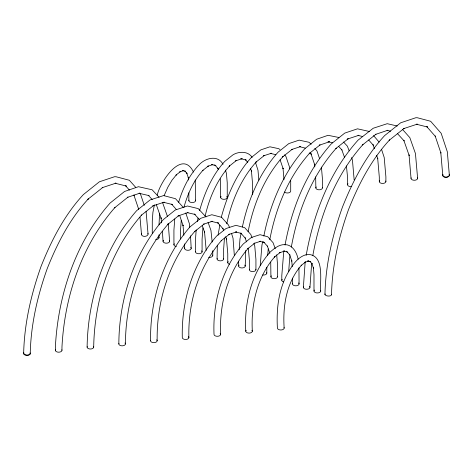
<?xml version="1.0" encoding="UTF-8"?>
<svg xmlns="http://www.w3.org/2000/svg" width="473" height="473" viewBox="0 0 473 473"><rect width="100%" height="100%" fill="white"/><g stroke="black" fill="none" stroke-linecap="round" stroke-linejoin="round"><path stroke-width="0.71" d="M23.662 353.296C24.354 323.443 31.141 294.194 41.145 266.163C51.451 240.296 64.358 215.168 83.378 194.574L99.377 181.798L114.584 176.719L116.127 176.766L129.366 180.278L135.692 187.343M30.237 353.461C30.905 324.366 37.491 295.85 47.253 268.528C57.274 243.37 69.827 218.922 88.333 198.891L87.877 199.299L102.824 187.409L102.168 187.692L116.033 183.122L115.264 183.211M159.567 213.749L159.017 224.781M174.744 219.029L173.928 230.085L173.928 244.76M181.236 220.453L180.515 230.245L180.515 238.942M196.177 230.008L195.503 239.178L195.503 251.861M202.929 227.927L202.083 239.332L202.083 251.843M217.338 245.126L217.072 258.968M218.077 235.111L219.809 225.113M224.462 238.02L223.658 248.857L223.658 258.944M239.184 249.756L239.982 238.906L241.112 233.29M245.718 250.578L245.233 266.045M288.696 271.461L289.807 256.425M324.957 294.295C325.643 264.442 332.43 235.193 342.434 207.162C352.74 181.295 365.647 156.167 384.667 135.568L400.666 122.797L415.879 117.718L417.417 117.765L430.655 121.277L441.185 133.333L447.316 151.756L449.338 175.016M331.514 294.649C332.182 265.489 338.757 236.908 348.542 209.527C358.564 184.369 371.122 159.921 389.622 139.89L389.167 140.298L404.119 128.408L403.457 128.691L417.328 124.121L416.553 124.21M305.174 261.953L303.37 287.377M311.66 263.372L309.951 287.359M260.221 265.584L261.93 245.245L262.669 241.709M267.665 255.532L268.221 248.952M154.423 204.839L152.921 212.33L152.276 221.057L152.276 233.325M197.324 221.606L198.021 218.136M205.105 216.173C209.356 197.856 217.024 179.852 229.712 165.751L229.257 166.165L236.323 160.548L235.66 160.838L242.176 158.691L241.401 158.78M221.382 217.267L221.666 215.836C227.614 194.699 236.435 173.81 251.411 157.426L260.842 149.87L269.929 146.801L278.757 148.688L280.028 149.569M226.768 223.764C231.534 201.22 240.869 179.072 256.366 161.766L255.911 162.18L264.283 155.516L263.627 155.806L271.366 153.252L270.597 153.347M242.377 226.975C248.118 199.783 259.375 173.071 278.065 152.2L288.808 143.603L299.119 140.132L308.999 142.278L311.181 144.194M248.124 231.664C253.357 204.36 264.342 177.446 283.014 156.545L282.564 156.953L292.249 149.249L291.593 149.539L300.556 146.583L299.787 146.671M283.759 251.423L281.796 275.599L281.796 280.276M285.036 245.067C291.77 208.286 306.226 171.924 331.366 143.792L344.74 133.102L357.505 128.822L369.484 131.5M291.327 247.042C297.807 211.141 311.778 175.584 336.321 148.132L335.865 148.546L348.181 138.749L347.525 139.038L358.936 135.272L358.167 135.367M263.839 236.045C270.136 204.33 282.972 173.1 304.713 148.812L316.626 139.257L328.037 135.308L338.905 137.495M269.781 239.681C275.741 208.262 288.134 177.198 309.667 153.151L309.212 153.565L320.073 144.898L319.417 145.181L329.492 141.758L327.955 141.711L332.614 142.781M306.149 255.455C313.617 213.684 329.379 172.119 358.02 140.185L373.221 128.248L387.204 123.695L397.255 126.007M312.83 255.526C320.079 215.286 335.392 175.294 362.968 144.531L362.519 144.939L376.011 134.178L375.349 134.468L387.878 130.235M157.219 195.243C159.431 183.388 181.809 147.878 193.522 172.101M178.658 202.243C182.554 188.958 188.774 176.157 198.11 165.828L198.565 165.42C204.543 158.219 217.651 154.222 223.049 164.32M183.962 207.18C187.763 193.747 193.575 180.585 203.065 170.174L202.61 170.582L208.357 166.011L207.694 166.301L212.986 164.557L212.211 164.651M199.636 210.485C204.649 192.7 212.176 175.193 224.758 161.411L232.876 154.902C238.676 151.242 248.207 150.922 252.162 157.438M164.131 195.615L167.749 187.385L171.953 180.254L176.47 174.703L176.003 175.122L180.426 171.604L179.752 171.9L183.814 170.564L182.235 170.517L185.676 171.386L184.955 171.031M188.112 212.531L178.031 215.96L178.693 215.67L167.832 224.338L168.287 223.93C139.777 256.673 125.617 300.828 125.422 343.924M164.255 202.125L152.838 205.885L153.5 205.595L141.179 215.392L141.634 214.984C110.168 251.074 94.458 299.604 93.695 347.105M211.703 221.37L212.478 221.281L203.514 224.237L204.17 223.948L194.486 231.652L194.935 231.238C168.985 261.084 156.569 301.514 157.154 340.743M235.82 231.965L236.589 231.876L228.849 234.431L229.511 234.141L221.133 240.798L221.589 240.39C198.571 266.843 187.947 302.821 188.881 337.568M259.931 241.325L260.7 241.236L254.184 243.382L254.846 243.092L247.787 248.709L248.242 248.295C227.815 271.679 219.247 303.737 220.613 334.387M284.042 251.122L284.817 251.027L279.525 252.771L280.182 252.481L274.435 257.052L274.89 256.644C257.123 276.847 250.785 304.831 252.34 331.206M308.154 261.049L308.946 260.96L304.884 262.296L305.564 262.001L301.135 265.519L301.603 265.099C286.478 282.097 282.641 305.996 284.149 328.031M187.237 212.637L195.219 214.47L194.521 214.121M387.056 130.359L390.645 131.198M416.482 124.245L427.651 127.066L426.948 126.717M358.096 135.408L362.277 136.461M299.711 146.713L305.28 148.114M270.485 153.376L275.765 154.706M240.633 158.644L246.185 160.045L245.487 159.697M211.443 164.515L215.942 165.651L215.245 165.302M115.193 183.252L126.356 186.066L125.658 185.718M163.41 202.255L172.468 204.543L171.77 204.194M210.94 221.234L218.591 223.167L217.887 222.818M235.708 232.001L241.65 233.496L240.952 233.148M259.854 241.366L264.714 242.59M283.274 250.986L287.773 252.121M307.367 260.913L310.808 261.782L310.087 261.421M148.404 195.284L149.107 195.633L139.068 193.286L139.89 193.161L127.361 197.395L128.023 197.105L114.531 207.866L114.98 207.458C81.421 245.688 64.547 296.808 61.963 347.135L61.963 350.28M343.534 142.006L347.365 146.151L349.18 150.846M338.692 146.453L342.062 150.089M205.986 216.924L198.222 208.617L187.426 205.992L175.241 210.03L163.333 219.584C133.788 253.528 119.066 299.273 118.841 343.942M194.427 214.103L199.234 219.306M402.629 129.531L409.843 137.655L415.442 153.506L417.618 178.356M397.29 133.433L404.167 140.948L403.8 140.304L409.163 155.487L409.033 154.848L411.037 178.374M159.046 197.265L152.117 189.785L138.441 186.711L124.57 191.464L110.032 203.112C75.544 242.265 58.002 295.353 55.382 346.957L55.382 350.304M148.321 195.284L152.247 199.576M426.853 126.729L435.509 136.561L435.142 135.922L440.913 153.045L440.783 152.418L442.763 175.199M373.569 135.585L379.098 142.083M368.704 140.008L373.404 145.347L373.037 144.708L374.397 148.741M314.817 148.321L316.999 151.029L319.571 158.65M309.939 152.744L311.305 154.293L310.938 153.654L314.675 164.746L314.551 164.119L314.799 166.957M284.657 154.825L285.946 156.516L289.411 166.798L289.659 168.831M245.386 159.703L247.775 162.41M309.945 261.38L312.174 263.91L311.802 263.254L313.51 268.321L313.38 267.677L313.983 274.6L313.983 291.025M214.671 164.764L218.154 168.725L217.793 168.081L218.236 169.399M286.496 251.234L289.984 255.195L289.618 254.551L291.835 261.131L291.711 260.505L292.249 266.677M263.437 241.703L267.73 246.581L267.363 245.942L269.864 253.351M240.84 233.136L245.481 238.404L245.115 237.765L246.498 241.874M184.813 170.984L187.042 173.514L186.669 172.864L188.378 177.931L188.248 177.286L188.491 180.053M217.769 222.795L223.226 228.991M183.104 207.227L175.495 198.701L163.587 195.58L150.053 199.949L136.679 210.639C104.237 247.751 87.872 298.232 87.109 347.123M171.664 204.188L176.364 209.527M125.564 185.729L129.413 190.099M134.22 195.562L133.853 194.923L138.701 209.303M351.599 157.592L352.45 160.252L354.159 179.888M341.689 149.45L344.592 157.556M208.043 222.292L210.94 230.392L212.182 242.034M202.243 225.627L204.661 232.379L204.531 231.746L206.193 250.341M162.588 202.651L167.454 216.433M156.297 204.608L161.175 218.408L161.045 217.775L161.547 222.872M381.587 149.48L384.206 157.503L385.891 176.861L385.891 181.537M376.662 155.457L377.791 158.816L377.667 158.183L379.305 177.062L379.305 181.555M280.117 159.827L283.12 168.731L282.996 168.104L283.995 179.574M298.132 259.198C296.843 252.576 292.686 244.653 284.917 244.624C279.241 244.34 274.358 248.343 270.39 251.884L269.935 252.298C251.157 273.696 244.157 303.264 245.759 331.23M255.58 162.795L257.98 170.174L258.849 180.142M250.655 168.784L251.565 171.48L251.441 170.854L252.387 181.762L252.387 194.273M275.245 248.715L273.057 242.679L267.742 236.748L260.038 234.691L251.405 237.446L243.288 243.956C221.843 268.534 212.649 302.176 214.027 334.405A3.293 1.904 0 0 0 218.189 336.232A3.293 1.904 0 0 0 220.164 333.435M252.097 237.878L250.808 234.502L244.677 227.655L235.926 225.331L226.064 228.494L216.634 236.045C192.588 263.692 181.378 301.26 182.3 337.586A3.293 1.904 0 0 0 186.463 339.407A3.293 1.904 0 0 0 188.431 336.616M253.942 243.364L254.764 246.049L255.928 259.435L255.928 269.693M225.408 170.085L226.425 173.355L227.241 182.755L227.241 197.43M229.387 227.111L228.554 225.083L221.618 217.326L211.815 214.736L200.729 218.301L189.986 226.898C163.002 257.933 150.006 299.953 150.568 340.767M231.486 233.349L233.018 238.138L234.354 255.609M222.86 228.347L223.558 230.428M225.662 236.671L226.597 239.444L226.472 238.818L227.767 253.711L227.767 262.61M185.771 212.968L189.401 223.729L189.774 227.223M179.71 215.587L183.104 225.662L182.98 225.036L183.861 235.199M140.357 193.705L144.283 205.341M346.419 165.958L347.578 177.351L347.578 184.736M168.217 223.546L169.63 241.283M162.405 231.604L163.049 241.301M321.415 167.099L322.432 178.818L322.432 187.893M315.662 176.884L315.846 187.911M298.948 267.783L299.072 283.901M276.693 254.852L277.497 264.111L277.497 276.8M270.722 262.125L270.917 276.817M248.343 248.159L249.342 259.63L249.342 269.716M220.3 178.835L220.66 197.448M195.237 179.959L195.591 200.611M190.518 235.826L191.204 248.384M146.086 211.484L148.043 234.017M139.99 217.154L141.486 234.36M320.724 291.001C319.642 280.708 325.164 254.598 307.474 254.356C297.346 256.396 291.675 266.358 286.969 274.559C278.378 290.996 276.356 309.768 277.409 328.049A3.37 1.945 0 0 0 281.24 329.965A3.37 1.945 0 0 0 284.031 327.523M292.485 278.124L292.485 283.918M290.7 180.81L290.7 191.074A3.293 1.904 0 0 1 288.276 192.913A3.293 1.904 0 0 1 284.569 192.044M266.807 267.245L266.807 273.152M238.646 261.179L238.646 266.068M212.779 250.66L212.779 255.485M188.851 192.777L188.851 200.629M184.624 243.908L184.624 248.408M159.017 234.779L159.017 237.635M320.605 290.499A3.37 1.945 0 0 1 316.934 292.941A3.37 1.945 0 0 1 314.427 290.05M30.118 352.97A3.293 1.904 0 0 1 26.961 355.371A3.293 1.904 0 0 1 23.756 352.988M30.101 353.236A3.252 1.561 4.2 0 1 27.83 355.04A3.311 1.59 4.2 0 1 23.786 353.709M23.857 353.733A3.252 1.561 4.2 0 1 23.833 352.917M251.89 330.26A3.293 1.904 0 0 1 249.07 333.122A3.293 1.904 0 0 1 246.191 330.278M298.623 282.949A3.293 1.904 0 0 1 296.228 285.793A3.293 1.904 0 0 1 292.592 283.428M277.385 276.303A3.293 1.904 0 0 1 273.796 278.692A3.293 1.904 0 0 1 271.348 275.865M255.81 269.202A3.293 1.904 0 0 1 252.653 271.603A3.293 1.904 0 0 1 249.448 269.22M156.705 339.797A3.293 1.904 0 0 1 154.31 342.641A3.293 1.904 0 0 1 150.674 340.27M229.429 264.253A3.293 1.904 0 0 1 228.199 261.658M124.973 342.972A3.293 1.904 0 0 1 122.578 345.816A3.293 1.904 0 0 1 118.948 343.451M212.661 254.994A3.293 1.904 0 0 1 208.652 257.336M93.577 346.614A3.293 1.904 0 0 1 90.42 349.015A3.293 1.904 0 0 1 87.215 346.632M190.755 247.438A3.293 1.904 0 0 1 188.36 250.276A3.293 1.904 0 0 1 184.73 247.911M61.851 349.789A3.293 1.904 0 0 1 58.687 352.196A3.293 1.904 0 0 1 55.489 349.807M169.517 240.792A3.293 1.904 0 0 1 165.928 243.175A3.293 1.904 0 0 1 163.481 240.349M147.925 233.461A3.246 2.158 -5 0 1 145.654 236.252A3.311 2.199 -5 0 1 141.61 234.915A3.246 2.158 -5 0 1 141.587 233.792M226.792 196.478A3.293 1.904 0 0 1 223.966 199.34A3.293 1.904 0 0 1 221.092 196.496M195.473 200.103A3.37 1.945 0 0 1 192.239 202.562A3.37 1.945 0 0 1 188.964 200.126M449.232 174.685A3.293 1.904 0 0 1 446.074 177.085A3.293 1.904 0 0 1 442.87 174.703M449.214 174.46A3.252 2.164 -5 0 1 446.944 177.251A3.311 2.199 -5 0 1 442.905 175.915A3.252 2.164 -5 0 1 442.882 174.785M158.556 236.666A3.37 1.945 0 0 1 155.664 239.592M176.388 246.587A3.293 1.904 0 0 1 174.36 243.808M252.505 194.764A3.293 1.904 0 0 1 252.819 193.321M223.54 258.453A3.293 1.904 0 0 1 220.383 260.854A3.293 1.904 0 0 1 217.184 258.471M201.634 250.891A3.293 1.904 0 0 1 199.239 253.735A3.293 1.904 0 0 1 195.609 251.37M322.314 187.403A3.293 1.904 0 0 1 318.725 189.791A3.293 1.904 0 0 1 316.277 186.959M244.783 265.099A3.293 1.904 0 0 1 241.957 267.96A3.293 1.904 0 0 1 239.078 265.117M351.741 186.557A3.293 1.904 0 0 1 348.27 185.889A3.293 1.904 0 0 1 348.01 183.784M331.39 294.236A3.246 1.561 4.2 0 1 329.125 296.039A3.311 1.59 4.2 0 1 325.081 294.703M325.075 294.709A3.246 1.561 4.2 0 1 325.057 293.893M266.689 272.661A3.293 1.904 0 0 1 262.681 275.002M385.773 181.041A3.293 1.904 0 0 1 382.184 183.429A3.293 1.904 0 0 1 379.736 180.603M283.457 281.914A3.293 1.904 0 0 1 282.227 279.324M417.505 177.866A3.293 1.904 0 0 1 414.348 180.266A3.293 1.904 0 0 1 411.143 177.883M309.502 286.407A3.293 1.904 0 0 1 307.107 289.251A3.293 1.904 0 0 1 303.477 286.886"/></g></svg>
